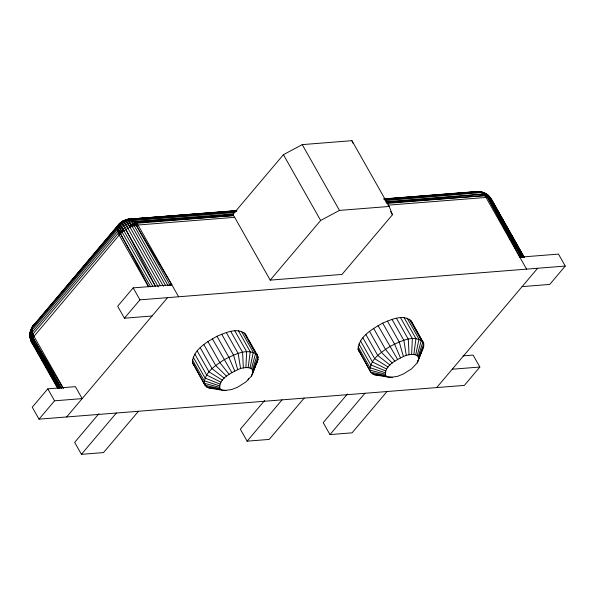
<?xml version="1.0" encoding="UTF-8"?>
<svg xmlns="http://www.w3.org/2000/svg" width="595" height="595" viewBox="0 0 595 595"><rect width="100%" height="100%" fill="white"/><g stroke="black" fill="none" stroke-linecap="round" stroke-linejoin="round"><path stroke-width="0.89" d="M160.382 285.697L126.884 226.502L123.15 220.857L119.201 223.921L32.011 327.51L32.256 332.285L33.803 336.026L63.524 388.557M148.46 286.783L119.193 235.062C115.75 227.32 116.91 221.02 122.139 232.184L152.774 286.329M192.386 362.34C193.338 349.443 206.889 342.006 216.982 336.257C225.401 332.843 237.405 326.96 245.385 334.003L257.226 354.94L258.037 356.985L258.029 359.432L251.492 376.025L245.861 381.99L237.65 387.181L231.812 389.502L224.255 390.588L208.986 387.977L206.636 386.906L205.037 385.315L192.386 362.34L205.037 385.315L219.897 388.595L220.901 389.584L224.255 390.588M219.897 388.595C218.35 378.97 230.451 373.303 237.703 369.711C242.239 367.1 255.426 365.367 252.503 374.143M358.086 349.183C359.038 336.287 372.589 328.849 382.682 323.1C391.101 319.686 403.105 313.803 411.086 320.846L422.926 341.775L423.737 343.821L423.729 346.268L417.192 362.868L411.569 368.833L403.351 374.024L397.512 376.345L389.956 377.431L374.686 374.82L372.344 373.742L370.737 372.158L358.086 349.183L370.737 372.158L385.597 375.43L386.601 376.419L389.956 377.431M385.597 375.43C384.058 365.813 396.158 360.146 403.41 356.554C407.939 353.943 421.134 352.203 418.203 360.987M245.906 367.628L246.657 351.771L234.817 330.835M411.614 354.464L412.357 338.607L400.517 317.678M29.943 332.91L30.665 329.994L31.2 329.355L31.937 329.459C29.475 331.921 29.014 336.093 30.657 339.083L30.546 337.648M30.107 338.191L30.062 334.554M236.275 211.537L132.625 219.771C126.49 219.153 120.264 222.552 117.327 227.945L31.2 329.355L30.687 335.156L31.966 338.771L59.842 388.111M30.137 332.055L29.929 336.019M61.538 388.356L32.77 337.387L31.609 334.107L31.937 329.459M57.618 388.327L31.55 342.259L31.966 338.771L119.193 235.062C124.072 229.752 130.818 225.936 138.003 225.007L234.668 217.324L270.197 280.126L341.999 274.421L392.455 214.758L389.175 206.458L351.95 140.673L302.238 144.615L283.428 154.678L232.727 214.631L136.255 222.575L233.508 215.569L234.668 217.324M248.16 367.606L250.257 351.742L238.417 330.813M413.86 354.449L415.957 338.585L404.117 317.648M155.474 286.559L123.924 230.8L119.35 223.75L32.718 326.186L31.401 328.723L32.718 326.186L35.001 324.044M119.193 235.062L119.64 232.229C124.058 227.305 130.469 223.772 137.177 223.742L136.181 225.26L170.021 285.057L171.843 284.812L133.994 221.362L133.124 220.046L130.625 219.696C127.137 217.815 122.28 221.295 119.588 223.646L121.135 222.151L123.046 224.761L158.329 286.879M133.124 220.046C126.757 220.522 120.183 223.519 117.327 229.536L31.624 330.597L32.182 331.898L29.951 334.137C29.839 337.298 30.382 340.355 32.078 343.092C29.616 340.504 30.375 336.666 33.142 334.68L32.77 337.387L62.929 387.933M386.824 202.85L484.828 195.606L488.956 196.253L522.849 257.352L521.451 257.152L487.543 197.339L485.319 194.632L481.102 192.408L481.199 191.858C485.572 192.512 489.402 195.614 491.522 199.437L524.44 257.628M31.937 328.916L32.561 326.67L33.811 324.892M121.157 230.622L120.554 233.612L148.698 286.701M250.049 367.941L253.277 352.277L241.436 331.348M415.749 354.784L418.977 339.12L407.136 318.184M30.308 333.096L30.665 329.994L32.881 325.986M248.122 380.012L248.532 378.323M122.139 232.184L122.897 229.112M32.048 335.796L32.881 334.145L118.271 233.18C120.554 226.249 129.792 221.154 136.85 223.244L233.508 215.569L232.727 214.631L135.534 221.757C128.498 220.269 120.406 224.739 117.646 231.321L32.256 332.285L30.122 336.205L31.49 340.072L58.92 388.587M251.514 368.61L255.619 353.348L243.779 332.419M417.214 355.453L421.327 340.191L409.486 319.262M150.728 286.954L117.327 228.487L118.412 226.226L117.632 226.412L118.271 225.022L123.388 221.042L129.331 219.109L236.684 210.585M252.518 369.607L257.226 354.94C247.52 347.175 233.709 355.029 224.189 359.67C215.821 365.226 204.658 372.128 204.226 383.269L219.391 387.315M418.218 356.442L422.926 341.775C413.228 334.018 399.409 341.872 389.889 346.513C381.529 352.069 370.358 358.971 369.926 370.112L385.091 374.151M253.024 370.886L258.037 356.985L256.214 353.765M418.724 357.721L423.737 343.821L411.086 320.846M251.492 376.025L255.27 366.044M417.192 362.868L421.29 352.054M253.016 372.411L258.029 359.432M418.716 359.254L423.729 346.268M526.582 269.133L485.981 197.369L486.554 195.896M121.075 222.299L119.35 223.75M123.15 220.857L121.938 222.128M236.944 210.682L127.665 219.302L125.344 219.905L125.404 220.507M30.494 330.768L32.011 327.51L118.598 225.193M487.565 195.197L488.755 196.067L488.257 195.272L486.517 194.543L485.319 194.632L484.828 195.606L386.743 203.401M255.582 365.211L257.204 362.199M421.691 351.295L422.904 349.042M34.153 325.078L32.628 326.811L33.64 325.658M492.63 202.062L490.287 197.644L487.506 194.758L484.925 193.382L483.512 194.119L386.638 202.136M32.561 326.67L31.535 328.024L32.011 327.51M118.048 225.773L119.58 223.921L118.346 224.94M39.032 419.163L54.554 400.807L82.169 398.613L75.401 386.653L47.786 388.847L32.264 407.203L39.032 419.163L464.338 385.389L479.86 367.033L473.092 355.074L462.97 355.877M171.843 284.812L133.176 287.883L117.654 306.239L124.422 318.199L152.037 316.005M124.422 318.199L139.944 299.843L565.25 266.062L558.482 254.102L519.822 257.174L487.543 197.339L387.895 205.156M66.647 416.976L167.559 297.649M98.934 413.666L74.658 442.368L81.426 454.327L103.523 452.572L138.449 411.271M81.426 454.327L116.36 413.027M270.197 280.126L320.653 220.462L339.462 210.407L389.175 206.458M264.634 400.502L240.358 429.211L247.126 441.17L269.223 439.415L304.157 398.107M247.126 441.17L282.06 399.862M347.487 393.927L323.211 422.629L329.98 434.588L352.076 432.833L387.003 391.532M329.98 434.588L364.913 393.288M436.715 387.583L537.635 268.256M565.25 266.062L549.728 284.425L522.105 286.619M32.718 326.186L33.908 324.818M117.327 228.487L118.918 226.963M121.826 222.173L123.091 221.005L124.63 220.678M384.891 200.656L483.133 192.475L486.487 193.977L486.963 194.758L485.624 194.082M134.671 222.478L135.534 221.757L233.634 213.969M30.702 331.274L31.624 330.597M119.201 223.921L120.391 223.08M118.271 233.18L119.64 232.229M384.601 199.117L479.161 191.538L482.344 192.289M480.083 191.932L477.309 191.478L475.219 191.925M135.437 223.78L136.85 223.244L138.003 225.007L178.612 296.771M117.646 231.321L118.874 230.927M127.613 219.406L125.285 220.046L129.331 219.109M168.705 285.369L170.021 285.057M477.763 191.91L477.183 191.493L479.637 191.545L475.591 191.776L477.041 191.865M475.717 191.724L477.406 191.53M236.527 210.875L127.665 219.302M31.468 332.36L32.256 332.285M383.835 198.901L477.309 191.478L481.199 191.858L484.501 192.973L484.955 193.739M383.738 199.035L479.161 191.538M385.277 199.704L481.199 191.858L477.309 191.478M234.966 212.564L134.083 220.574L131.131 220.433L130.625 219.696M385.411 201.913L483.512 194.119L485.319 194.632M452.245 369.227L479.86 367.033M519.822 257.174L521.451 257.152L488.971 197.533C487.275 194.87 484.494 192.111 481.102 192.408M380.406 375.333L374.686 374.82M214.706 388.49L208.986 387.977M31.609 334.107L32.881 334.145M133.994 221.362L135.214 221.496L133.414 220.462M487.543 197.339C489.38 197.362 491.678 198.314 491.715 200.441M372.344 373.742L386.601 376.419M220.901 389.584L206.636 386.906L205.275 384.489M389.48 376.888L392.209 377.409M223.78 390.052L226.502 390.573M130.26 219.243L134.083 220.574L136.85 223.244M125.344 219.905L129.033 225.475L132.142 226.405L165.522 285.399M117.327 229.536L118.197 229.811M478.997 191.62L483.876 193.576M132.625 219.771L130.156 219.176L127.895 219.481L132.142 226.405M385.099 372.626L369.941 367.665L358.093 346.736M219.399 385.783L204.234 380.822L192.393 359.893M131.212 224.665L134.21 225.728L168.05 285.533M385.612 370.893L370.759 364.891L358.919 343.962M219.912 384.05L205.059 378.056L193.219 357.119M131.131 220.433L133.362 224.099L136.181 225.26M386.624 369.012L372.381 361.886L360.54 340.95M220.924 382.169L206.673 375.043L194.833 354.114M388.104 367.033L374.738 358.726L362.898 337.789M222.396 380.198L209.038 371.882L197.198 350.953M488.956 196.253L490.287 197.644M389.993 365.025L377.773 355.505L365.932 334.576M224.293 378.182L212.065 368.669L200.225 347.733M482.062 192.936L485.981 197.369M392.254 363.047L381.38 352.337L369.54 331.408M226.546 376.204L215.68 365.494L203.84 344.565M358.897 351.228L360.496 352.813M193.196 364.385L194.26 365.442M394.805 361.15L385.463 349.31L373.623 328.373M229.097 374.315L219.763 362.467L207.915 341.537M32.494 343.084L30.843 339.775M397.572 359.402L378.048 325.577M231.864 372.567L212.341 338.741M31.966 338.771L61.419 388.565M31.49 340.072L59.678 388.2M30.464 339.299L58.34 387.851M488.971 197.533L522.849 257.352M524.374 257.605L490.987 198.596L523.533 256.966L490.124 197.957M493.545 203.676L500.402 215.799M501.317 217.413L508.182 229.536M509.097 231.15L510.465 233.575M511.38 235.196L518.238 247.319M519.152 248.933L523.726 257.018M390.64 211.552L392.455 214.758M302.238 144.615L339.462 210.407M396.441 318.258L408.289 339.195L409.07 354.828M392.023 319.389L403.864 340.318L406.303 355.535M387.39 321.017L399.23 341.947L403.41 356.554M382.682 323.1L394.522 344.029L400.465 357.855M283.428 154.678L320.653 220.462M247.557 338.466L245.385 334.003M248.472 340.08L255.3 352.151M230.741 331.422L242.582 352.352L243.362 367.993M226.323 332.546L238.164 353.475L240.603 368.692M221.69 334.174L233.53 355.103L237.703 369.711M216.982 336.257L228.822 357.193L234.765 371.012M163.409 286.269L129.033 225.475M133.176 287.883L139.944 299.843M33.38 344.535L34.294 346.149M35.67 348.573L36.585 350.187M39.322 355.037L40.237 356.658M41.613 359.083L42.528 360.696M43.442 362.31L44.357 363.932M45.272 365.546L46.641 367.97M49.385 372.82L50.3 374.434M51.215 376.055L52.129 377.669M31.349 341.24L57.871 388.126M47.786 388.847L54.554 400.807M125.843 229.514L155.63 286.53M133.362 224.099L134.21 225.728M351.95 140.673L352.939 143.157"/></g></svg>
